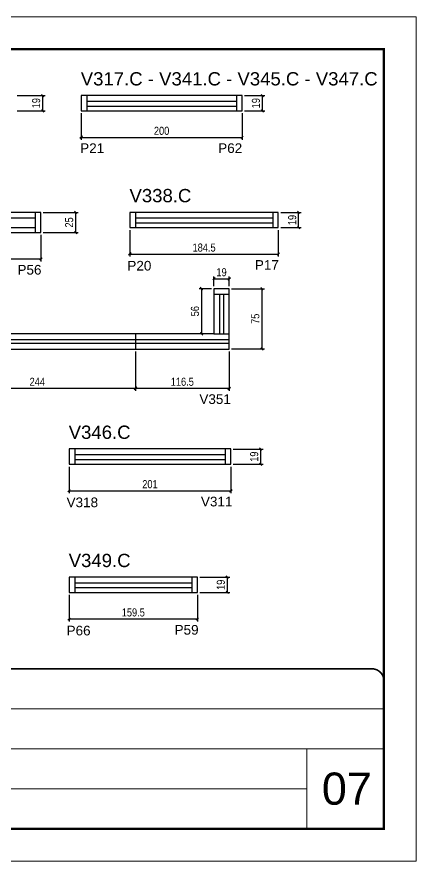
# Model space of a CAD drawing. Header units: millimetres. Extents: x 1959 to 8212, y 239 to 4735.
# Drawn here: x 6131 to 6627, y 2537 to 3587 of the extents above; entities that cross this region are included whole.
import ezdxf

# ---------------------------------------------------------------- set-up
doc = ezdxf.new("R2010")
doc.units = ezdxf.units.MM
doc.linetypes.add('CONTINUO', pattern=[0])
doc.linetypes.add('DASHED', pattern=[0.75, 0.5, -0.25])
for name, color, linetype in [('5', 5, 'Continuous'), ('COTA', 241, 'Continuous'), ('NOMENCLATURA', 7, 'Continuous'), ('Painéis', 200, 'Continuous'), ('SARR_2.2x7', 40, 'Continuous')]:
    doc.layers.add(name, color=color, linetype=linetype)
for name, color, linetype, lineweight in [('CARIMBO', 255, 'Continuous', 9), ('Folhas', 255, 'Continuous', 9), ('SARRAFO DE PRESSAO', 251, 'DASHED', 9)]:
    doc.layers.add(name, color=color, linetype=linetype, lineweight=lineweight)
doc.styles.add('ARIAL', font='arial.ttf')
doc.styles.add('COTA TECNICA', font='techl___.ttf', dxfattribs={"height": 10})
doc.styles.add('COTA TECNICA-50', font='techl___.ttf', dxfattribs={"height": 10})
doc.styles.get("Standard").update_dxf_attribs({"font": 'arial.ttf'})
doc.dimstyles.new('COTA PAINEL-50', dxfattribs={"dimtxt": 10, "dimasz": 3, "dimexe": 3, "dimexo": 3, "dimgap": 3, "dimtad": 1, "dimdec": 1, "dimzin": 12, "dimdsep": 46, "dimtxsty": 'COTA TECNICA-50', "dimblk1": 'OBLIQUE', "dimblk2": 'OBLIQUE', "dimsah": 1, "dimcen": 0.9, "dimclrd": 4, "dimclre": 4, "dimclrt": 240, "dimadec": 1, "dimazin": 3, "dimtfac": 1, "dimtdec": 1, "dimtmove": 0, "dimatfit": 3, "dimfxl": 1, "dimtolj": 1, "dimtzin": 12, "dimarcsym": 0})
doc.dimstyles.new('PAINEL', dxfattribs={"dimtxt": 10, "dimasz": 3, "dimexe": 3, "dimexo": 3, "dimgap": 3, "dimtad": 1, "dimdec": 1, "dimzin": 12, "dimdsep": 46, "dimtxsty": 'COTA TECNICA', "dimblk1": 'OBLIQUE', "dimblk2": 'OBLIQUE', "dimsah": 1, "dimcen": 0.9, "dimclrd": 4, "dimclre": 4, "dimclrt": 240, "dimadec": 1, "dimazin": 3, "dimtfac": 1, "dimtdec": 1, "dimtmove": 0, "dimatfit": 3, "dimfxl": 1, "dimtolj": 1, "dimtzin": 12, "dimarcsym": 0})

# ---------------------------------------------------------------- blocks, each defined once
blk = doc.blocks.new('9999999999')
at = {"color": 30, "linetype": 'CONTINUO'}
for p, q in [((98564.6, 34379.6), (99584, 34379.6)), ((98564.6, 34329.8), (99488, 34329.8)), ((99584, 34329.8), (99488, 34329.8)), ((99488, 34329.8), (99488, 34230.2)), ((98564.6, 34280), (99488, 34280))]:
    blk.add_line(p, q, dxfattribs=at)
at = {"color": 30, "linetype": 'CONTINUO', "const_width": 2}
blk.add_lwpolyline([(99584, 34230.2), (99584, 34414.4, 0.414214), (99569, 34429.4), (98229, 34429.4, 0.414214), (98214, 34414.4), (98214, 34245.2, 0.414214), (98229, 34230.2), (99584, 34230.2)], format="xyb", dxfattribs=at)
at = {"layer": 'Folhas'}
blk.add_lwpolyline([(98139, 34190.2), (99624, 34190.2), (99624, 35240.2), (98139, 35240.2)], close=True, dxfattribs=at)
at = {"layer": 'Folhas', "color": 30, "const_width": 3}
blk.add_lwpolyline([(98214, 34230.2), (99584, 34230.2), (99584, 35200.2), (98214, 35200.2)], close=True, dxfattribs=at)
blk = doc.blocks.new('_Oblique')
at = {"color": 0, "linetype": 'ByBlock', "lineweight": -2}
blk.add_line((-0.5, -0.5), (0.5, 0.5), dxfattribs=at)
blk = doc.blocks.new('*D60')
at = {"layer": 'COTA', "color": 4, "lineweight": -2, "transparency": 16777216}
for p, q in [((6131.5, 3488.8), (6166.2, 3488.8)), ((6163.2, 3469.8), (6163.2, 3488.8)), ((6131.5, 3469.8), (6166.2, 3469.8))]:
    blk.add_line(p, q, dxfattribs=at)
at = {"layer": 'Defpoints', "color": 0, "transparency": 16777216}
for p in [(6128.5, 3488.8), (6163.2, 3488.8), (6128.5, 3469.8)]:
    blk.add_point(p, dxfattribs=at)
at = {"layer": 'COTA', "color": 4, "lineweight": -2, "transparency": 16777216, "xscale": 3, "yscale": 3, "zscale": 3}
for p, rotation in [((6163.2, 3488.8), 90), ((6163.2, 3469.8), 270)]:
    blk.add_blockref('_Oblique', p, dxfattribs=dict(at, rotation=rotation))
at = {"layer": 'COTA', "color": 240, "transparency": 16777216, "insert": (6155.1, 3479.3), "char_height": 10, "attachment_point": 5, "rotation": 90, "style": 'COTA TECNICA'}
blk.add_mtext('\\A1;19', dxfattribs=at)
blk = doc.blocks.new('*D61')
at = {"layer": 'COTA', "color": 4, "lineweight": -2, "transparency": 16777216}
for p, q in [((6414, 3488.8), (6439.3, 3488.8)), ((6436.3, 3469.8), (6436.3, 3488.8)), ((6414, 3469.8), (6439.3, 3469.8))]:
    blk.add_line(p, q, dxfattribs=at)
at = {"layer": 'Defpoints', "color": 0, "transparency": 16777216}
for p in [(6411, 3488.8), (6436.3, 3488.8), (6411, 3469.8)]:
    blk.add_point(p, dxfattribs=at)
at = {"layer": 'COTA', "color": 4, "lineweight": -2, "transparency": 16777216, "xscale": 3, "yscale": 3, "zscale": 3}
for p, rotation in [((6436.3, 3488.8), 90), ((6436.3, 3469.8), 270)]:
    blk.add_blockref('_Oblique', p, dxfattribs=dict(at, rotation=rotation))
at = {"layer": 'COTA', "color": 240, "transparency": 16777216, "insert": (6428.2, 3479.3), "char_height": 10, "attachment_point": 5, "rotation": 90, "style": 'COTA TECNICA'}
blk.add_mtext('\\A1;19', dxfattribs=at)
blk = doc.blocks.new('*D62')
at = {"layer": 'COTA', "color": 4, "linetype": 'ByBlock', "lineweight": -2, "transparency": 16777216}
for p, q in [((6211, 3466.8), (6211, 3433.8)), ((6411, 3466.8), (6411, 3433.8)), ((6211, 3436.8), (6411, 3436.8))]:
    blk.add_line(p, q, dxfattribs=at)
at = {"layer": 'Defpoints', "color": 0, "linetype": 'ByBlock', "transparency": 16777216}
for p in [(6211, 3469.8), (6411, 3469.8), (6411, 3436.8)]:
    blk.add_point(p, dxfattribs=at)
at = {"layer": 'COTA', "color": 4, "linetype": 'ByBlock', "lineweight": -2, "transparency": 16777216, "xscale": 3, "yscale": 3, "zscale": 3, "rotation": 180}
blk.add_blockref('_Oblique', (6211, 3436.8), dxfattribs=at)
at = {"layer": 'COTA', "color": 4, "linetype": 'ByBlock', "lineweight": -2, "transparency": 16777216, "xscale": 3, "yscale": 3, "zscale": 3}
blk.add_blockref('_Oblique', (6411, 3436.8), dxfattribs=at)
at = {"layer": 'COTA', "color": 240, "linetype": 'ByBlock', "transparency": 16777216, "insert": (6311, 3444.9), "char_height": 10, "attachment_point": 5, "style": 'COTA TECNICA-50'}
blk.add_mtext('\\A1;200', dxfattribs=at)
blk = doc.blocks.new('*D76')
at = {"layer": 'COTA', "color": 4, "lineweight": -2, "transparency": 16777216}
for p, q in [((6034.5, 3170.6), (6034.5, 3121.7)), ((6278.5, 3170.6), (6278.5, 3121.7)), ((6034.5, 3124.7), (6278.5, 3124.7))]:
    blk.add_line(p, q, dxfattribs=at)
at = {"layer": 'Defpoints', "color": 0, "transparency": 16777216}
for p in [(6034.5, 3173.6), (6278.5, 3173.6), (6278.5, 3124.7)]:
    blk.add_point(p, dxfattribs=at)
at = {"layer": 'COTA', "color": 4, "lineweight": -2, "transparency": 16777216, "xscale": 3, "yscale": 3, "zscale": 3, "rotation": 180}
blk.add_blockref('_Oblique', (6034.5, 3124.7), dxfattribs=at)
at = {"layer": 'COTA', "color": 4, "lineweight": -2, "transparency": 16777216, "xscale": 3, "yscale": 3, "zscale": 3}
blk.add_blockref('_Oblique', (6278.5, 3124.7), dxfattribs=at)
at = {"layer": 'COTA', "color": 240, "transparency": 16777216, "insert": (6156.5, 3132.8), "char_height": 10, "attachment_point": 5, "style": 'COTA TECNICA'}
blk.add_mtext('\\A1;244', dxfattribs=at)
blk = doc.blocks.new('*D77')
at = {"layer": 'COTA', "color": 4, "lineweight": -2, "transparency": 16777216}
for p, q in [((6278.5, 3170.6), (6278.5, 3121.7)), ((6395, 3170.6), (6395, 3121.7)), ((6278.5, 3124.7), (6395, 3124.7))]:
    blk.add_line(p, q, dxfattribs=at)
at = {"layer": 'Defpoints', "color": 0, "transparency": 16777216}
for p in [(6278.5, 3173.6), (6395, 3173.6), (6395, 3124.7)]:
    blk.add_point(p, dxfattribs=at)
at = {"layer": 'COTA', "color": 4, "lineweight": -2, "transparency": 16777216, "xscale": 3, "yscale": 3, "zscale": 3, "rotation": 180}
blk.add_blockref('_Oblique', (6278.5, 3124.7), dxfattribs=at)
at = {"layer": 'COTA', "color": 4, "lineweight": -2, "transparency": 16777216, "xscale": 3, "yscale": 3, "zscale": 3}
blk.add_blockref('_Oblique', (6395, 3124.7), dxfattribs=at)
at = {"layer": 'COTA', "color": 240, "transparency": 16777216, "insert": (6336.7, 3132.8), "char_height": 10, "attachment_point": 5, "style": 'COTA TECNICA'}
blk.add_mtext('\\A1;116.5', dxfattribs=at)
blk = doc.blocks.new('*D78')
at = {"layer": 'COTA', "color": 4, "lineweight": -2, "transparency": 16777216}
for p, q in [((6398, 3248.6), (6438.7, 3248.6)), ((6435.7, 3248.6), (6435.7, 3173.6)), ((6398, 3173.6), (6438.7, 3173.6))]:
    blk.add_line(p, q, dxfattribs=at)
at = {"layer": 'Defpoints', "color": 0, "transparency": 16777216}
for p in [(6395, 3248.6), (6395, 3173.6), (6435.7, 3173.6)]:
    blk.add_point(p, dxfattribs=at)
at = {"layer": 'COTA', "color": 4, "lineweight": -2, "transparency": 16777216, "xscale": 3, "yscale": 3, "zscale": 3}
for p, rotation in [((6435.7, 3248.6), 90), ((6435.7, 3173.6), 270)]:
    blk.add_blockref('_Oblique', p, dxfattribs=dict(at, rotation=rotation))
at = {"layer": 'COTA', "color": 240, "transparency": 16777216, "insert": (6427.5, 3211.1), "char_height": 10, "attachment_point": 5, "rotation": 90, "style": 'COTA TECNICA'}
blk.add_mtext('\\A1;75', dxfattribs=at)
blk = doc.blocks.new('*D79')
at = {"layer": 'COTA', "color": 4, "lineweight": -2, "transparency": 16777216}
for p, q in [((6373, 3248.6), (6357.6, 3248.6)), ((6360.6, 3248.6), (6360.6, 3192.6)), ((6373, 3192.6), (6357.6, 3192.6))]:
    blk.add_line(p, q, dxfattribs=at)
at = {"layer": 'Defpoints', "color": 0, "transparency": 16777216}
for p in [(6376, 3248.6), (6360.6, 3192.6), (6376, 3192.6)]:
    blk.add_point(p, dxfattribs=at)
at = {"layer": 'COTA', "color": 4, "lineweight": -2, "transparency": 16777216, "xscale": 3, "yscale": 3, "zscale": 3}
for p, rotation in [((6360.6, 3248.6), 90), ((6360.6, 3192.6), 270)]:
    blk.add_blockref('_Oblique', p, dxfattribs=dict(at, rotation=rotation))
at = {"layer": 'COTA', "color": 240, "transparency": 16777216, "insert": (6352.5, 3220.6), "char_height": 10, "attachment_point": 5, "rotation": 90, "style": 'COTA TECNICA'}
blk.add_mtext('\\A1;56', dxfattribs=at)
blk = doc.blocks.new('*D80')
at = {"layer": 'COTA', "color": 4, "lineweight": -2, "transparency": 16777216}
for p, q in [((6376, 3251.6), (6376, 3263.9)), ((6376, 3260.9), (6395, 3260.9)), ((6395, 3251.6), (6395, 3263.9))]:
    blk.add_line(p, q, dxfattribs=at)
at = {"layer": 'Defpoints', "color": 0, "transparency": 16777216}
for p in [(6395, 3260.9), (6376, 3248.6), (6395, 3248.6)]:
    blk.add_point(p, dxfattribs=at)
at = {"layer": 'COTA', "color": 4, "lineweight": -2, "transparency": 16777216, "xscale": 3, "yscale": 3, "zscale": 3, "rotation": 180}
blk.add_blockref('_Oblique', (6376, 3260.9), dxfattribs=at)
at = {"layer": 'COTA', "color": 4, "lineweight": -2, "transparency": 16777216, "xscale": 3, "yscale": 3, "zscale": 3}
blk.add_blockref('_Oblique', (6395, 3260.9), dxfattribs=at)
at = {"layer": 'COTA', "color": 240, "transparency": 16777216, "insert": (6385.5, 3269), "char_height": 10, "attachment_point": 5, "style": 'COTA TECNICA'}
blk.add_mtext('\\A1;19', dxfattribs=at)
blk = doc.blocks.new('*D88')
at = {"layer": 'COTA', "color": 4, "lineweight": -2, "transparency": 16777216}
for p, q in [((6164, 3343.5), (6207.2, 3343.5)), ((6204.2, 3318.5), (6204.2, 3343.5)), ((6164, 3318.5), (6207.2, 3318.5))]:
    blk.add_line(p, q, dxfattribs=at)
at = {"layer": 'Defpoints', "color": 0, "transparency": 16777216}
for p in [(6161, 3343.5), (6204.2, 3343.5), (6161, 3318.5)]:
    blk.add_point(p, dxfattribs=at)
at = {"layer": 'COTA', "color": 4, "lineweight": -2, "transparency": 16777216, "xscale": 3, "yscale": 3, "zscale": 3}
for p, rotation in [((6204.2, 3343.5), 90), ((6204.2, 3318.5), 270)]:
    blk.add_blockref('_Oblique', p, dxfattribs=dict(at, rotation=rotation))
at = {"layer": 'COTA', "color": 240, "transparency": 16777216, "insert": (6196.1, 3331), "char_height": 10, "attachment_point": 5, "rotation": 90, "style": 'COTA TECNICA'}
blk.add_mtext('\\A1;25', dxfattribs=at)
blk = doc.blocks.new('*D89')
at = {"layer": 'COTA', "color": 4, "linetype": 'ByBlock', "lineweight": -2, "transparency": 16777216}
for p, q in [((5977, 3315.5), (5977, 3282.6)), ((6161, 3315.5), (6161, 3282.6)), ((5977, 3285.6), (6161, 3285.6))]:
    blk.add_line(p, q, dxfattribs=at)
at = {"layer": 'Defpoints', "color": 0, "linetype": 'ByBlock', "transparency": 16777216}
for p in [(5977, 3318.5), (6161, 3318.5), (6161, 3285.6)]:
    blk.add_point(p, dxfattribs=at)
at = {"layer": 'COTA', "color": 4, "linetype": 'ByBlock', "lineweight": -2, "transparency": 16777216, "xscale": 3, "yscale": 3, "zscale": 3, "rotation": 180}
blk.add_blockref('_Oblique', (5977, 3285.6), dxfattribs=at)
at = {"layer": 'COTA', "color": 4, "linetype": 'ByBlock', "lineweight": -2, "transparency": 16777216, "xscale": 3, "yscale": 3, "zscale": 3}
blk.add_blockref('_Oblique', (6161, 3285.6), dxfattribs=at)
at = {"layer": 'COTA', "color": 240, "linetype": 'ByBlock', "transparency": 16777216, "insert": (6069, 3293.7), "char_height": 10, "attachment_point": 5, "style": 'COTA TECNICA-50'}
blk.add_mtext('\\A1;184', dxfattribs=at)
blk = doc.blocks.new('*D107')
at = {"layer": 'COTA', "color": 4, "lineweight": -2, "transparency": 16777216}
for p, q in [((6400, 3049.2), (6437.2, 3049.2)), ((6434.2, 3030.2), (6434.2, 3049.2)), ((6400, 3030.2), (6437.2, 3030.2))]:
    blk.add_line(p, q, dxfattribs=at)
at = {"layer": 'Defpoints', "color": 0, "transparency": 16777216}
for p in [(6397, 3049.2), (6434.2, 3049.2), (6397, 3030.2)]:
    blk.add_point(p, dxfattribs=at)
at = {"layer": 'COTA', "color": 4, "lineweight": -2, "transparency": 16777216, "xscale": 3, "yscale": 3, "zscale": 3}
for p, rotation in [((6434.2, 3049.2), 90), ((6434.2, 3030.2), 270)]:
    blk.add_blockref('_Oblique', p, dxfattribs=dict(at, rotation=rotation))
at = {"layer": 'COTA', "color": 240, "transparency": 16777216, "insert": (6426.1, 3039.7), "char_height": 10, "attachment_point": 5, "rotation": 90, "style": 'COTA TECNICA'}
blk.add_mtext('\\A1;19', dxfattribs=at)
blk = doc.blocks.new('*D108')
at = {"layer": 'COTA', "color": 4, "linetype": 'ByBlock', "lineweight": -2, "transparency": 16777216}
for p, q in [((6196, 3027.2), (6196, 2994.3)), ((6397, 3027.2), (6397, 2994.3)), ((6196, 2997.3), (6397, 2997.3))]:
    blk.add_line(p, q, dxfattribs=at)
at = {"layer": 'Defpoints', "color": 0, "linetype": 'ByBlock', "transparency": 16777216}
for p in [(6196, 3030.2), (6397, 3030.2), (6397, 2997.3)]:
    blk.add_point(p, dxfattribs=at)
at = {"layer": 'COTA', "color": 4, "linetype": 'ByBlock', "lineweight": -2, "transparency": 16777216, "xscale": 3, "yscale": 3, "zscale": 3, "rotation": 180}
blk.add_blockref('_Oblique', (6196, 2997.3), dxfattribs=at)
at = {"layer": 'COTA', "color": 4, "linetype": 'ByBlock', "lineweight": -2, "transparency": 16777216, "xscale": 3, "yscale": 3, "zscale": 3}
blk.add_blockref('_Oblique', (6397, 2997.3), dxfattribs=at)
at = {"layer": 'COTA', "color": 240, "linetype": 'ByBlock', "transparency": 16777216, "insert": (6296.5, 3005.4), "char_height": 10, "attachment_point": 5, "style": 'COTA TECNICA-50'}
blk.add_mtext('\\A1;201', dxfattribs=at)
blk = doc.blocks.new('*D113')
at = {"layer": 'COTA', "color": 4, "lineweight": -2, "transparency": 16777216}
for p, q in [((6358.5, 2889.8), (6395.7, 2889.8)), ((6392.7, 2870.8), (6392.7, 2889.8)), ((6358.5, 2870.8), (6395.7, 2870.8))]:
    blk.add_line(p, q, dxfattribs=at)
at = {"layer": 'Defpoints', "color": 0, "transparency": 16777216}
for p in [(6355.5, 2889.8), (6392.7, 2889.8), (6355.5, 2870.8)]:
    blk.add_point(p, dxfattribs=at)
at = {"layer": 'COTA', "color": 4, "lineweight": -2, "transparency": 16777216, "xscale": 3, "yscale": 3, "zscale": 3}
for p, rotation in [((6392.7, 2889.8), 90), ((6392.7, 2870.8), 270)]:
    blk.add_blockref('_Oblique', p, dxfattribs=dict(at, rotation=rotation))
at = {"layer": 'COTA', "color": 240, "transparency": 16777216, "insert": (6384.6, 2880.3), "char_height": 10, "attachment_point": 5, "rotation": 90, "style": 'COTA TECNICA'}
blk.add_mtext('\\A1;19', dxfattribs=at)
blk = doc.blocks.new('*D114')
at = {"layer": 'COTA', "color": 4, "linetype": 'ByBlock', "lineweight": -2, "transparency": 16777216}
for p, q in [((6196, 2867.8), (6196, 2834.8)), ((6355.5, 2867.8), (6355.5, 2834.8)), ((6196, 2837.8), (6355.5, 2837.8))]:
    blk.add_line(p, q, dxfattribs=at)
at = {"layer": 'Defpoints', "color": 0, "linetype": 'ByBlock', "transparency": 16777216}
for p in [(6196, 2870.8), (6355.5, 2870.8), (6355.5, 2837.8)]:
    blk.add_point(p, dxfattribs=at)
at = {"layer": 'COTA', "color": 4, "linetype": 'ByBlock', "lineweight": -2, "transparency": 16777216, "xscale": 3, "yscale": 3, "zscale": 3, "rotation": 180}
blk.add_blockref('_Oblique', (6196, 2837.8), dxfattribs=at)
at = {"layer": 'COTA', "color": 4, "linetype": 'ByBlock', "lineweight": -2, "transparency": 16777216, "xscale": 3, "yscale": 3, "zscale": 3}
blk.add_blockref('_Oblique', (6355.5, 2837.8), dxfattribs=at)
at = {"layer": 'COTA', "color": 240, "linetype": 'ByBlock', "transparency": 16777216, "insert": (6275.8, 2845.9), "char_height": 10, "attachment_point": 5, "style": 'COTA TECNICA-50'}
blk.add_mtext('\\A1;159.5', dxfattribs=at)
blk = doc.blocks.new('*D129')
at = {"layer": 'COTA', "color": 4, "lineweight": -2, "transparency": 16777216}
for p, q in [((6459, 3343.5), (6484.3, 3343.5)), ((6481.3, 3324.5), (6481.3, 3343.5)), ((6459, 3324.5), (6484.3, 3324.5))]:
    blk.add_line(p, q, dxfattribs=at)
at = {"layer": 'Defpoints', "color": 0, "transparency": 16777216}
for p in [(6456, 3343.5), (6481.3, 3343.5), (6456, 3324.5)]:
    blk.add_point(p, dxfattribs=at)
at = {"layer": 'COTA', "color": 4, "lineweight": -2, "transparency": 16777216, "xscale": 3, "yscale": 3, "zscale": 3}
for p, rotation in [((6481.3, 3343.5), 90), ((6481.3, 3324.5), 270)]:
    blk.add_blockref('_Oblique', p, dxfattribs=dict(at, rotation=rotation))
at = {"layer": 'COTA', "color": 240, "transparency": 16777216, "insert": (6473.3, 3334), "char_height": 10, "attachment_point": 5, "rotation": 90, "style": 'COTA TECNICA'}
blk.add_mtext('\\A1;19', dxfattribs=at)
blk = doc.blocks.new('*D130')
at = {"layer": 'COTA', "color": 4, "linetype": 'ByBlock', "lineweight": -2, "transparency": 16777216}
for p, q in [((6271.5, 3321.5), (6271.5, 3288.6)), ((6456, 3321.5), (6456, 3288.6)), ((6271.5, 3291.6), (6456, 3291.6))]:
    blk.add_line(p, q, dxfattribs=at)
at = {"layer": 'Defpoints', "color": 0, "linetype": 'ByBlock', "transparency": 16777216}
for p in [(6271.5, 3324.5), (6456, 3324.5), (6456, 3291.6)]:
    blk.add_point(p, dxfattribs=at)
at = {"layer": 'COTA', "color": 4, "linetype": 'ByBlock', "lineweight": -2, "transparency": 16777216, "xscale": 3, "yscale": 3, "zscale": 3, "rotation": 180}
blk.add_blockref('_Oblique', (6271.5, 3291.6), dxfattribs=at)
at = {"layer": 'COTA', "color": 4, "linetype": 'ByBlock', "lineweight": -2, "transparency": 16777216, "xscale": 3, "yscale": 3, "zscale": 3}
blk.add_blockref('_Oblique', (6456, 3291.6), dxfattribs=at)
at = {"layer": 'COTA', "color": 240, "linetype": 'ByBlock', "transparency": 16777216, "insert": (6363.8, 3299.7), "char_height": 10, "attachment_point": 5, "style": 'COTA TECNICA-50'}
blk.add_mtext('\\A1;184.5', dxfattribs=at)

msp = doc.modelspace()

# ---------------------------------------------------------------- linework, layer by layer
at = {"layer": 'COTA'}
msp.add_line((6375.97, 3192.55), (6394.97, 3192.55), dxfattribs=at)
at = {"layer": 'Painéis', "linetype": 'ByBlock'}
for p, q in [((6394.97, 3248.55), (6375.97, 3248.55)), ((6375.97, 3248.55), (6375.97, 3192.55)), ((6394.97, 3173.55), (6394.97, 3248.55)), ((6375.97, 3192.55), (6034.47, 3192.55)), ((6278.47, 3192.55), (6278.47, 3173.55)), ((6034.47, 3173.55), (6394.97, 3173.55))]:
    msp.add_line(p, q, dxfattribs=at)
for points in [[(6211, 3488.8), (6211, 3469.8), (6411, 3469.8), (6411, 3488.8)], [(5977.01, 3343.55), (5977.01, 3318.55), (6161.01, 3318.55), (6161.01, 3343.55)], [(6271.54, 3343.55), (6271.54, 3324.55), (6456.04, 3324.55), (6456.04, 3343.55)], [(6196.01, 3049.24), (6196.01, 3030.24), (6397.01, 3030.24), (6397.01, 3049.24)], [(6196.01, 2889.75), (6196.01, 2870.75), (6355.51, 2870.75), (6355.51, 2889.75)]]:
    msp.add_lwpolyline(points, close=True, dxfattribs=at)
at = {"layer": 'SARR_2.2x7', "linetype": 'Continuous'}
for p, q in [((6218, 3488.8), (6218, 3469.8)), ((6404, 3488.8), (6404, 3469.8)), ((6218, 3481.8), (6404, 3481.8)), ((6218, 3475.8), (6404, 3475.8)), ((6154.01, 3343.55), (6154.01, 3318.55)), ((6278.54, 3343.55), (6278.54, 3324.55)), ((6449.04, 3343.55), (6449.04, 3324.55)), ((5984.01, 3336.55), (6154.01, 3336.55)), ((6278.54, 3336.55), (6449.04, 3336.55)), ((6278.54, 3330.55), (6449.04, 3330.55)), ((5984.01, 3324.55), (6154.01, 3324.55)), ((6394.97, 3241.55), (6375.97, 3241.55)), ((6382.97, 3241.55), (6382.97, 3192.55)), ((6387.97, 3241.55), (6387.97, 3192.55)), ((6041.47, 3185.55), (6394.97, 3185.55)), ((6394.97, 3180.55), (6041.47, 3180.55)), ((6203.01, 3049.24), (6203.01, 3030.24)), ((6390.01, 3049.24), (6390.01, 3030.24)), ((6203.01, 3042.24), (6390.01, 3042.24)), ((6203.01, 3036.24), (6390.01, 3036.24)), ((6203.01, 2889.75), (6203.01, 2870.75)), ((6348.51, 2889.75), (6348.51, 2870.75)), ((6203.01, 2882.75), (6348.51, 2882.75)), ((6203.01, 2876.75), (6348.51, 2876.75))]:
    msp.add_line(p, q, dxfattribs=at)

# ---------------------------------------------------------------- block references
at = {"layer": 'SARRAFO DE PRESSAO', "color": 6, "linetype": 'ByBlock'}
msp.add_blockref('9999999999', (-92996.71, -31653.56), dxfattribs=at)

# ---------------------------------------------------------------- texts
at = {"layer": '5', "linetype": 'Continuous'}
for s, rotation, p in [('P21', 0.00004, (6209.78, 3417.37)), ('P62', 0.00004, (6381.33, 3417.37)), ('P56', 359.99996, (6131.87, 3266.12)), ('P20', 359.99996, (6268.45, 3271.16)), ('P17', 359.99996, (6426.91, 3272.12)), ('V351', 359.99996, (6357.94, 3105.27)), ('V318', 359.99996, (6192.91, 2976.86)), ('V311', 359.99996, (6359.85, 2977.81)), ('P66', 359.99996, (6192.91, 2817.37)), ('P59', 359.99996, (6327.12, 2818.32))]:
    msp.add_text(s, height=12, rotation=rotation, dxfattribs=at).set_placement(p)
at = {"layer": 'CARIMBO', "style": 'ARIAL'}
msp.add_text('07', height=40, dxfattribs=at).set_placement((6510.13, 2606.79))
at = {"layer": 'NOMENCLATURA', "linetype": 'Continuous'}
for s, p in [('V317.C - V341.C - V345.C - V347.C', (6210.54, 3501.37)), ('V338.C', (6271.07, 3356.11)), ('V346.C', (6195.54, 3061.81)), ('V349.C', (6195.54, 2902.32))]:
    msp.add_text(s, height=16.5, dxfattribs=at).set_placement(p)

# ---------------------------------------------------------------- dimensions: what is measured, and where the dimension line sits
at = {"layer": 'COTA'}
for base, p1, p2, picture, middle in [((6163.17, 3488.8), (6128.54, 3469.8), (6128.54, 3488.8), '*D60', (6155.09, 3479.3)), ((6436.3, 3488.8), (6411, 3469.8), (6411, 3488.8), '*D61', (6428.21, 3479.3)), ((6204.23, 3343.55), (6161.01, 3318.55), (6161.01, 3343.55), '*D88', (6196.12, 3331.05)), ((6481.34, 3343.55), (6456.04, 3324.55), (6456.04, 3343.55), '*D129', (6473.25, 3334.05)), ((6360.56, 3192.55), (6375.97, 3248.55), (6375.97, 3192.55), '*D79', (6352.45, 3220.55)), ((6435.65, 3173.55), (6394.97, 3248.55), (6394.97, 3173.55), '*D78', (6427.55, 3211.05)), ((6434.16, 3049.24), (6397.01, 3030.24), (6397.01, 3049.24), '*D107', (6426.07, 3039.74)), ((6392.66, 2889.75), (6355.51, 2870.75), (6355.51, 2889.75), '*D113', (6384.57, 2880.25))]:
    dim = msp.add_linear_dim(base=base, p1=p1, p2=p2, angle=90, dimstyle='PAINEL', dxfattribs=at)
    dim.commit()
    dim.dimension.update_dxf_attribs({"geometry": picture, "text_midpoint": middle})
at = {"layer": 'COTA', "color": 1, "linetype": 'ByBlock'}
for base, p1, p2, picture, middle in [((6411, 3436.83), (6211, 3469.8), (6411, 3469.8), '*D62', (6311, 3444.94)), ((6161.01, 3285.58), (5977.01, 3318.55), (6161.01, 3318.55), '*D89', (6069.01, 3293.67)), ((6456.04, 3291.58), (6271.54, 3324.55), (6456.04, 3324.55), '*D130', (6363.79, 3299.71)), ((6397.01, 2997.27), (6196.01, 3030.24), (6397.01, 3030.24), '*D108', (6296.51, 3005.37)), ((6355.51, 2837.79), (6196.01, 2870.75), (6355.51, 2870.75), '*D114', (6275.76, 2845.92))]:
    dim = msp.add_linear_dim(base=base, p1=p1, p2=p2, dimstyle='COTA PAINEL-50', override={"dimarcsym": 1}, dxfattribs=at)
    dim.commit()
    dim.dimension.update_dxf_attribs({"geometry": picture, "text_midpoint": middle})
at = {"layer": 'COTA'}
for base, p1, p2, picture, middle in [((6394.97, 3260.93), (6375.97, 3248.55), (6394.97, 3248.55), '*D80', (6385.47, 3269.02)), ((6278.47, 3124.73), (6034.47, 3173.55), (6278.47, 3173.55), '*D76', (6156.47, 3132.8)), ((6394.97, 3124.73), (6278.47, 3173.55), (6394.97, 3173.55), '*D77', (6336.72, 3132.84))]:
    dim = msp.add_linear_dim(base=base, p1=p1, p2=p2, dimstyle='PAINEL', dxfattribs=at)
    dim.commit()
    dim.dimension.update_dxf_attribs({"geometry": picture, "text_midpoint": middle})

doc.saveas('drawing.dxf')
